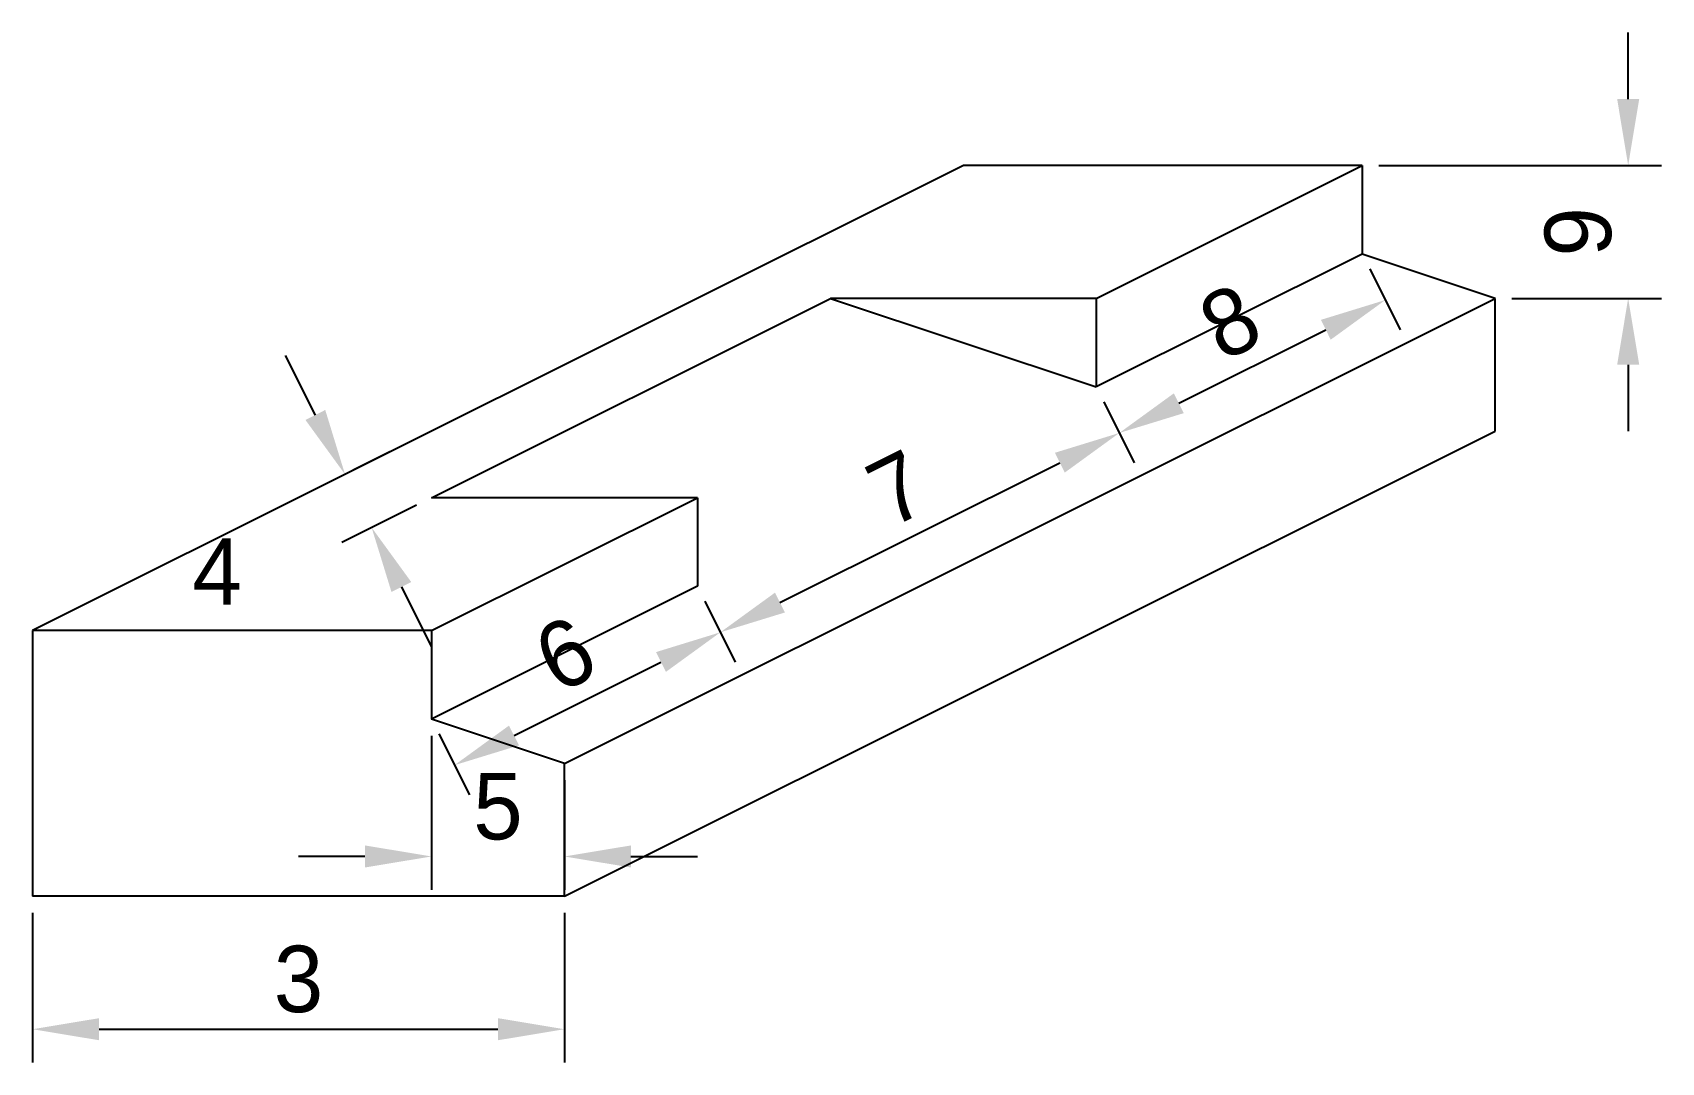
# Model space of a CAD drawing. Header units: millimetres. Extents: x 0 to 122, y -12 to 65.
import ezdxf

# ---------------------------------------------------------------- set-up
doc = ezdxf.new("R2010")
doc.units = ezdxf.units.MM
doc.layers.get('0').update_dxf_attribs({"color": 1, "lineweight": 25, "true_color": 0xff0000})
doc.layers.get('Defpoints').update_dxf_attribs({"true_color": 0xffffff})
doc.styles.add('QCADDimTextStyle', font='txt')
doc.dimstyles.new('QCADDimStyle', dxfattribs={"dimtxt": 5, "dimasz": 5, "dimexe": 2.5, "dimexo": 1.25, "dimgap": 1.25, "dimtad": 1, "dimtoh": 1, "dimdec": 4, "dimzin": 0, "dimdsep": 46, "dimtxsty": 'QCADDimTextStyle', "dimcen": 0.09, "dimadec": 0, "dimazin": 0, "dimtfac": 1, "dimtdec": 4, "dimtofl": 0, "dimtmove": 0, "dimatfit": 3, "dimfxl": 1, "dimtolj": 1, "dimtzin": 0, "dimarcsym": 0})

# ---------------------------------------------------------------- blocks, each defined once
blk = doc.blocks.new('*D1')
at = {"layer": 'Defpoints', "color": 0, "lineweight": -2}
for p, q in [((21.27, 36.22), (19.03, 40.7)), ((26.88, 33.44), (21.27, 30.63)), ((28.88, 29.44), (23.27, 26.63)), ((27.74, 23.28), (29.97, 18.81))]:
    blk.add_line(p, q, dxfattribs=at)
at = {"layer": 'Defpoints', "color": 0}
for p in [(28, 34), (23.5, 31.75), (30, 30)]:
    blk.add_point(p, dxfattribs=at)
for points in [[(20.52, 35.85), (22.01, 36.6), (23.5, 31.75)], [(28.48, 23.65), (26.99, 22.91), (25.5, 27.75)]]:
    blk.add_solid(points, dxfattribs=at)
at = {"layer": 'Defpoints', "color": 0, "insert": (13.88, 24.44), "char_height": 5, "attachment_point": 5, "style": 'QCADDimTextStyle'}
blk.add_mtext('\\A1;4', dxfattribs=at)
blk = doc.blocks.new('*D2')
at = {"layer": 'Defpoints', "color": 0, "lineweight": -2}
for p, q in [((0, -1.25), (0, -12.5)), ((40, -1.25), (40, -12.5)), ((5, -10), (35, -10))]:
    blk.add_line(p, q, dxfattribs=at)
at = {"layer": 'Defpoints', "color": 0}
for p in [(0, 0), (40, 0), (40, -10)]:
    blk.add_point(p, dxfattribs=at)
for points in [[(5, -9.17), (5, -10.83), (0, -10)], [(35, -10.83), (35, -9.17), (40, -10)]]:
    blk.add_solid(points, dxfattribs=at)
at = {"layer": 'Defpoints', "color": 0, "insert": (20, -6.25), "char_height": 5, "attachment_point": 5, "style": 'QCADDimTextStyle'}
blk.add_mtext('\\A1;3', dxfattribs=at)
blk = doc.blocks.new('*D3')
at = {"layer": 'Defpoints', "color": 0, "lineweight": -2}
for p, q in [((120, 60), (120, 65)), ((101.25, 55), (122.5, 55)), ((111.25, 45), (122.5, 45)), ((120, 40), (120, 35))]:
    blk.add_line(p, q, dxfattribs=at)
at = {"layer": 'Defpoints', "color": 0}
for p in [(100, 55), (120, 55), (110, 45)]:
    blk.add_point(p, dxfattribs=at)
for points in [[(119.17, 60), (120.83, 60), (120, 55)], [(120.83, 40), (119.17, 40), (120, 45)]]:
    blk.add_solid(points, dxfattribs=at)
at = {"layer": 'Defpoints', "color": 0, "insert": (116.25, 50), "char_height": 5, "attachment_point": 5, "rotation": 90, "style": 'QCADDimTextStyle'}
blk.add_mtext('\\A1;9', dxfattribs=at)
blk = doc.blocks.new('*D4')
at = {"layer": 'Defpoints', "color": 0, "lineweight": -2}
for p, q in [((30, 12.08), (30, 0.5)), ((40, 8.75), (40, 0.5)), ((25, 3), (20, 3)), ((45, 3), (50, 3))]:
    blk.add_line(p, q, dxfattribs=at)
at = {"layer": 'Defpoints', "color": 0}
for p in [(30, 13.33), (40, 10), (30, 3)]:
    blk.add_point(p, dxfattribs=at)
for points in [[(25, 2.17), (25, 3.83), (30, 3)], [(45, 3.83), (45, 2.17), (40, 3)]]:
    blk.add_solid(points, dxfattribs=at)
at = {"layer": 'Defpoints', "color": 0, "insert": (35, 6.75), "char_height": 5, "attachment_point": 5, "style": 'QCADDimTextStyle'}
blk.add_mtext('\\A1;5', dxfattribs=at)
blk = doc.blocks.new('*D5')
at = {"layer": 'Defpoints', "color": 0, "lineweight": -2}
for p, q in [((50.56, 22.22), (52.85, 17.63)), ((36.21, 12.1), (47.26, 17.63)), ((30.56, 12.22), (32.85, 7.63))]:
    blk.add_line(p, q, dxfattribs=at)
at = {"layer": 'Defpoints', "color": 0}
for p in [(50, 23.33), (51.73, 19.87), (30, 13.33)]:
    blk.add_point(p, dxfattribs=at)
for points in [[(47.63, 16.89), (46.89, 18.38), (51.73, 19.87)], [(35.83, 12.85), (36.58, 11.36), (31.73, 9.87)]]:
    blk.add_solid(points, dxfattribs=at)
at = {"layer": 'Defpoints', "color": 0, "insert": (40.06, 18.22), "char_height": 5, "attachment_point": 5, "rotation": 26.5651, "style": 'QCADDimTextStyle'}
blk.add_mtext('\\A1;6', dxfattribs=at)
blk = doc.blocks.new('*D6')
at = {"layer": 'Defpoints', "color": 0, "lineweight": -2}
for p, q in [((80.56, 37.22), (82.85, 32.63)), ((56.21, 22.1), (77.26, 32.63)), ((50.56, 22.22), (52.85, 17.63))]:
    blk.add_line(p, q, dxfattribs=at)
at = {"layer": 'Defpoints', "color": 0}
for p in [(80, 38.33), (81.73, 34.87), (50, 23.33)]:
    blk.add_point(p, dxfattribs=at)
for points in [[(77.63, 31.89), (76.89, 33.38), (81.73, 34.87)], [(55.83, 22.85), (56.58, 21.36), (51.73, 19.87)]]:
    blk.add_solid(points, dxfattribs=at)
at = {"layer": 'Defpoints', "color": 0, "insert": (65.06, 30.72), "char_height": 5, "attachment_point": 5, "rotation": 26.5651, "style": 'QCADDimTextStyle'}
blk.add_mtext('\\A1;7', dxfattribs=at)
blk = doc.blocks.new('*D7')
at = {"layer": 'Defpoints', "color": 0, "lineweight": -2}
for p, q in [((100.56, 47.22), (102.85, 42.63)), ((86.21, 37.1), (97.26, 42.63)), ((80.56, 37.22), (82.85, 32.63))]:
    blk.add_line(p, q, dxfattribs=at)
at = {"layer": 'Defpoints', "color": 0}
for p in [(100, 48.33), (101.73, 44.87), (80, 38.33)]:
    blk.add_point(p, dxfattribs=at)
for points in [[(97.63, 41.89), (96.89, 43.38), (101.73, 44.87)], [(85.83, 37.85), (86.58, 36.36), (81.73, 34.87)]]:
    blk.add_solid(points, dxfattribs=at)
at = {"layer": 'Defpoints', "color": 0, "insert": (90.06, 43.22), "char_height": 5, "attachment_point": 5, "rotation": 26.5651, "style": 'QCADDimTextStyle'}
blk.add_mtext('\\A1;8', dxfattribs=at)

msp = doc.modelspace()

# ---------------------------------------------------------------- linework, layer by layer
for p, q in [((70, 55), (0, 20)), ((100, 55), (70, 55)), ((80, 45), (100, 55)), ((100, 55), (100, 48.33333)), ((100, 48.33333), (80, 38.33333)), ((110, 45), (100, 48.33333)), ((30, 30), (60, 45)), ((40, 10), (110, 45)), ((80, 45), (60, 45)), ((60, 45), (80, 38.33333)), ((80, 45), (80, 38.33333)), ((110, 35), (110, 45)), ((40, 0), (110, 35)), ((30, 20), (50, 30)), ((50, 30), (30, 30)), ((50, 30), (50, 23.33333)), ((50, 23.33333), (30, 13.33333)), ((0, 20), (0, 0)), ((30, 20), (0, 20)), ((30, 20), (30, 13.33333)), ((40, 10), (30, 13.33333)), ((40, 0), (40, 10)), ((40, 0), (0, 0))]:
    msp.add_line(p, q)

# ---------------------------------------------------------------- dimensions: what is measured, and where the dimension line sits
at = {"layer": 'Defpoints'}
dim = msp.add_linear_dim(base=(120, 55), p1=(110, 45), p2=(100, 55), angle=90, text='9', dimstyle='QCADDimStyle', override={"dimtxt": 5, "dimasz": 5, "dimexe": 2.5, "dimexo": 1.25, "dimgap": 1.25, "dimzin": 8, "dimclrd": 0, "dimclre": 0, "dimclrt": 0, "dimazin": 2, "dimtmove": 2}, dxfattribs=at)
dim.commit()
dim.dimension.update_dxf_attribs({"geometry": '*D3', "text_midpoint": (116.25, 50)})
for p1, p2, distance, text, picture, middle in [((80, 38.33333), (100, 48.33333), -3.87585, '8', '*D7', (90.05628, 43.22077)), ((30, 30), (28, 34), 5.02809, '4', '*D1', (13.88142, 24.44071)), ((50, 23.33333), (80, 38.33333), -3.87585, '7', '*D6', (65.05628, 30.72077)), ((30, 13.33333), (50, 23.33333), -3.87585, '6', '*D5', (40.05628, 18.22077)), ((0, 0), (40, 0), -10, '3', '*D2', (20, -6.25))]:
    dim = msp.add_aligned_dim(p1=p1, p2=p2, distance=distance, text=text, dimstyle='QCADDimStyle', override={"dimtxt": 5, "dimasz": 5, "dimexe": 2.5, "dimexo": 1.25, "dimgap": 1.25, "dimzin": 8, "dimclrd": 0, "dimclre": 0, "dimclrt": 0, "dimazin": 2, "dimtmove": 2}, dxfattribs=at)
    dim.commit()
    dim.dimension.update_dxf_attribs({"geometry": picture, "text_midpoint": middle})
dim = msp.add_linear_dim(base=(30, 3), p1=(40, 10), p2=(30, 13.33333), text='5', dimstyle='QCADDimStyle', override={"dimtxt": 5, "dimasz": 5, "dimexe": 2.5, "dimexo": 1.25, "dimgap": 1.25, "dimzin": 8, "dimclrd": 0, "dimclre": 0, "dimclrt": 0, "dimazin": 2, "dimtmove": 2}, dxfattribs=at)
dim.commit()
dim.dimension.update_dxf_attribs({"geometry": '*D4', "text_midpoint": (35, 6.75)})

doc.saveas('drawing.dxf')
